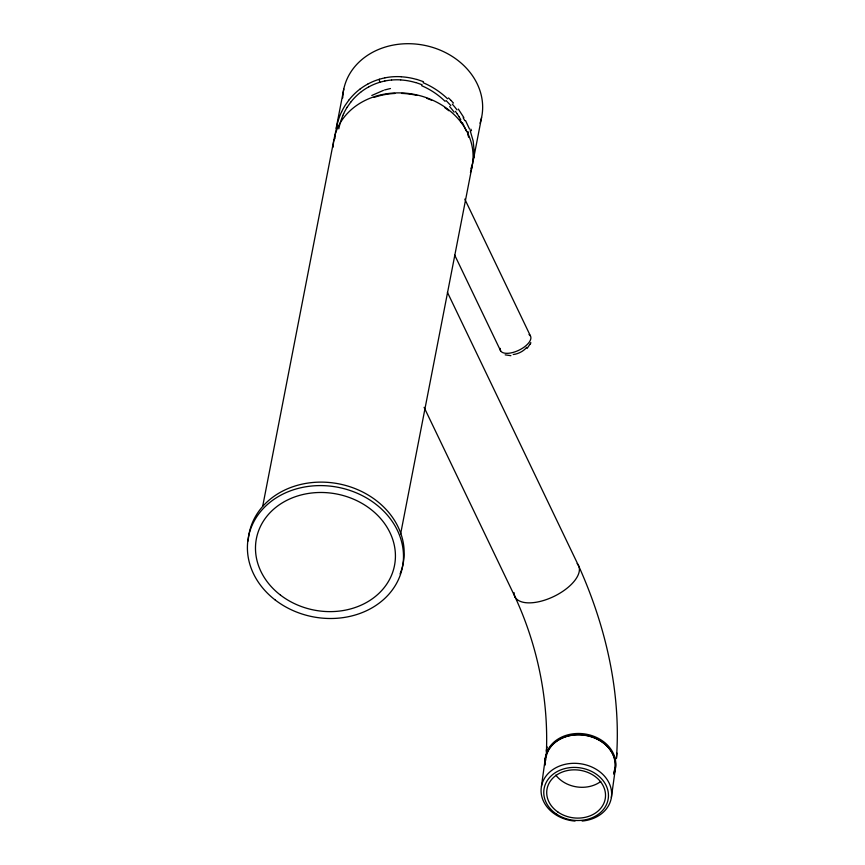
<?xml version="1.0" encoding="UTF-8"?>
<svg xmlns="http://www.w3.org/2000/svg" width="865" height="865" viewBox="0 0 865 865"><rect width="100%" height="100%" fill="white"/><g stroke="black" fill="none" stroke-linecap="round" stroke-linejoin="round"><path stroke-width="1.3" d="M546.55 747.749C547.967 695.644 536.603 643.073 514.567 595.888M334.95 138.681L335.166 135.308M616.421 758.605C621.308 692.833 605.749 626.282 578.901 566.467L447.421 292.327M335.177 135.221L335.566 131.848M546.258 752.204L546.777 746.668L546.388 750.798M616.475 757.956L616.94 753.08M473.75 157.246L473.89 155.916A70.325 59.274 13.8 0 0 474.171 151.137L473.177 141.017L470.182 130.669M611.371 797.519L615.426 768.239M473.728 157.333L472.593 163.355M545.328 758.194L541.436 786.393M262.733 506.079L333.944 139.676M336.15 128.334L343.794 89.041M400.625 533.921L472.301 165.247M473.263 160.317L481.578 117.521M527.088 348.454L530.526 343.437M530.213 344.313L530.829 342.594M342.735 115.553L343.621 113.618M341.599 111.79L340.68 113.791A74.704 70.692 36.6 0 0 335.847 131.815M347.135 107.26L350.833 102.048M349.114 99.789L345.265 105.195A71.871 67.924 39.7 0 0 341.621 111.801M371.788 95.485L383.433 90.382M384.568 89.971L390.461 88.533M384.763 81.029L385.055 80.964A63.372 60.031 45.7 0 1 391.553 80.023M384.828 77.882L384.525 77.947A66.367 62.756 43.7 0 0 374.383 80.996L374.091 81.105A66.583 62.95 43.7 0 0 367.96 83.981M510.912 355.688L505.182 354.845M416.908 79.429L423.482 81.699M415.784 82.532L422.077 84.748M448.513 97.929L451.022 100.427M446.048 100.524L450.806 105.541M451.087 100.491L453.487 103.097M458.288 109.044L463.845 117.553M455.423 111.347L457.163 113.834M457.196 113.888L459.034 116.743M459.066 116.786L460.796 119.705M465.521 120.559L469.576 129.166M462.429 122.7L466.3 130.939M464.797 199.112L530.418 335.912M454.612 254.926L500.608 350.822M424.099 407.339L515.281 597.391M467.597 134.259L467.987 135.362M468.343 136.475L468.581 137.211M577.15 563.612A35.411 16.857 -26 0 1 552.573 597.066A35.411 16.857 -26 0 1 514.07 592.633M374.048 97.41A68.876 57.89 11 0 1 394.883 93.442M401.544 93.388A68.876 57.89 11 0 1 417.006 95.409M426.878 98.34A68.876 57.89 11 0 1 431.635 100.264M444.848 107.725A68.876 57.89 11 0 1 448.849 110.752M333.166 147.126A70.357 59.134 11 0 1 413.621 94.263A70.357 59.134 11 0 1 470.43 172.449M248.179 540.939A78.466 65.956 11 0 1 340.713 484.238A78.466 65.956 11 0 1 400.062 573.917M545.426 764.011A35.411 28.815 8.1 0 1 584.448 733.898A35.411 28.815 8.1 0 1 613.804 773.57M545.199 765.082A35.411 28.815 8.1 0 1 583.972 735.185A35.411 28.815 8.1 0 1 613.89 774.229M600.764 781.484A29.388 23.917 8.1 0 1 555.795 775.116M545.707 760.313A34.838 28.361 8 0 1 586.048 735.293A34.838 28.361 8 0 1 613.707 772.705M575.02 821.08A35.411 28.805 8.1 0 1 545.285 777.084A35.411 28.805 8.1 0 1 605.067 776.813A35.411 28.805 8.1 0 1 582.123 821.047M342.724 97.929A70.357 59.134 11 0 1 423.158 45.077A70.357 59.134 11 0 1 480.01 123.219M526.623 347.352A10.769 4.952 -25.6 0 1 513.237 354.499M529.023 334.517A16.673 7.655 -25.6 0 1 518.816 350.271A16.673 7.655 -25.6 0 1 500.154 348.357M468.041 131.707A61.35 39.866 45 0 1 468.473 132.842M459.985 119.889A60.799 32.383 52.9 0 1 461.596 122.808M449.659 106.579A72.93 61.339 44.3 0 1 454.125 112.169M421.72 85.732A70.789 64.648 42 0 1 445.107 101.346M400.809 79.948A65.729 62.042 44.2 0 1 415.643 82.597M391.726 80.013A64.097 60.669 45.3 0 1 400.657 79.883M384.828 81.007A63.156 59.847 45.9 0 0 375.042 83.937L374.805 84.035A63.329 59.999 45.9 0 0 368.901 86.814M379.832 82.272A2.952 0.843 73.3 0 1 379.378 79.256M361.408 91.647A64.064 60.691 45.7 0 1 368.75 86.878M350.92 101.962A65.74 62.269 45 0 1 361.278 91.722M343.643 113.639A68.951 65.318 41.7 0 1 347.146 107.271M338.799 128.842A71.925 68.238 38.4 0 1 342.843 115.607M385.022 77.839A66.583 62.95 43.7 0 1 391.813 76.844A67.232 63.502 43.2 0 1 401.122 76.725M360.154 88.998A67.221 63.545 43.5 0 1 367.809 84.056M349.2 99.702A68.811 65.026 42.9 0 1 360.013 89.073M472.56 163.442A70.346 59.252 11.5 0 1 470.917 168.632M470.895 129.166A62.54 41.412 44 0 1 471.49 130.702M463.153 117.716A61.296 34.092 51.6 0 1 464.808 120.668M452.33 104.146A75.623 63.642 43 0 1 456.98 109.877M423.126 82.716A73.622 67.124 40.4 0 1 447.562 98.772M401.274 76.79A68.8 64.799 42.2 0 1 416.768 79.493M280.465 595.088A70.357 59.134 11 0 0 394.364 566.207A70.357 59.134 11 0 0 301.528 494.856A70.357 59.134 11 0 0 280.465 595.088M275.275 600.051A78.466 65.956 11 0 0 402.312 567.84A78.466 65.956 11 0 0 298.771 488.249A78.466 65.956 11 0 0 275.275 600.051M557.936 812.062A29.518 24.025 8.1 0 0 605.23 798.784A29.518 24.025 8.1 0 0 565.169 771.083A29.518 24.025 8.1 0 0 557.936 812.062M556.563 814.149A32.459 26.415 8.1 0 0 608.214 798.784A32.459 26.415 8.1 0 0 563.569 768.931A32.459 26.415 8.1 0 0 556.563 814.149"/></g></svg>
